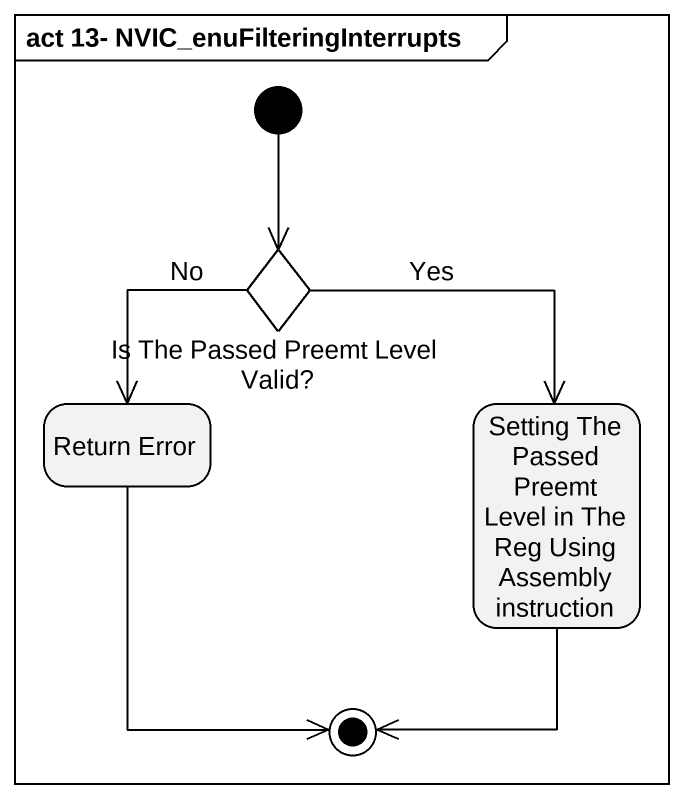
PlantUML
@startuml
mainframe act 13- NVIC_enuFilteringInterrupts
hide empty description
state "Is The Passed Preemt Level Valid?" as Is_The_Passed_Preemt_Level <<choice>>
state "Return Error" as Return_Error
state "Setting The Passed Preemt Level in The Reg Using Assembly instruction" as Setting_The_Passed_Preemt
[*] --> Is_The_Passed_Preemt_Level
Is_The_Passed_Preemt_Level --> Return_Error : No
Is_The_Passed_Preemt_Level --> Setting_The_Passed_Preemt : Yes
Return_Error --> [*]
Setting_The_Passed_Preemt --> [*]
@enduml
